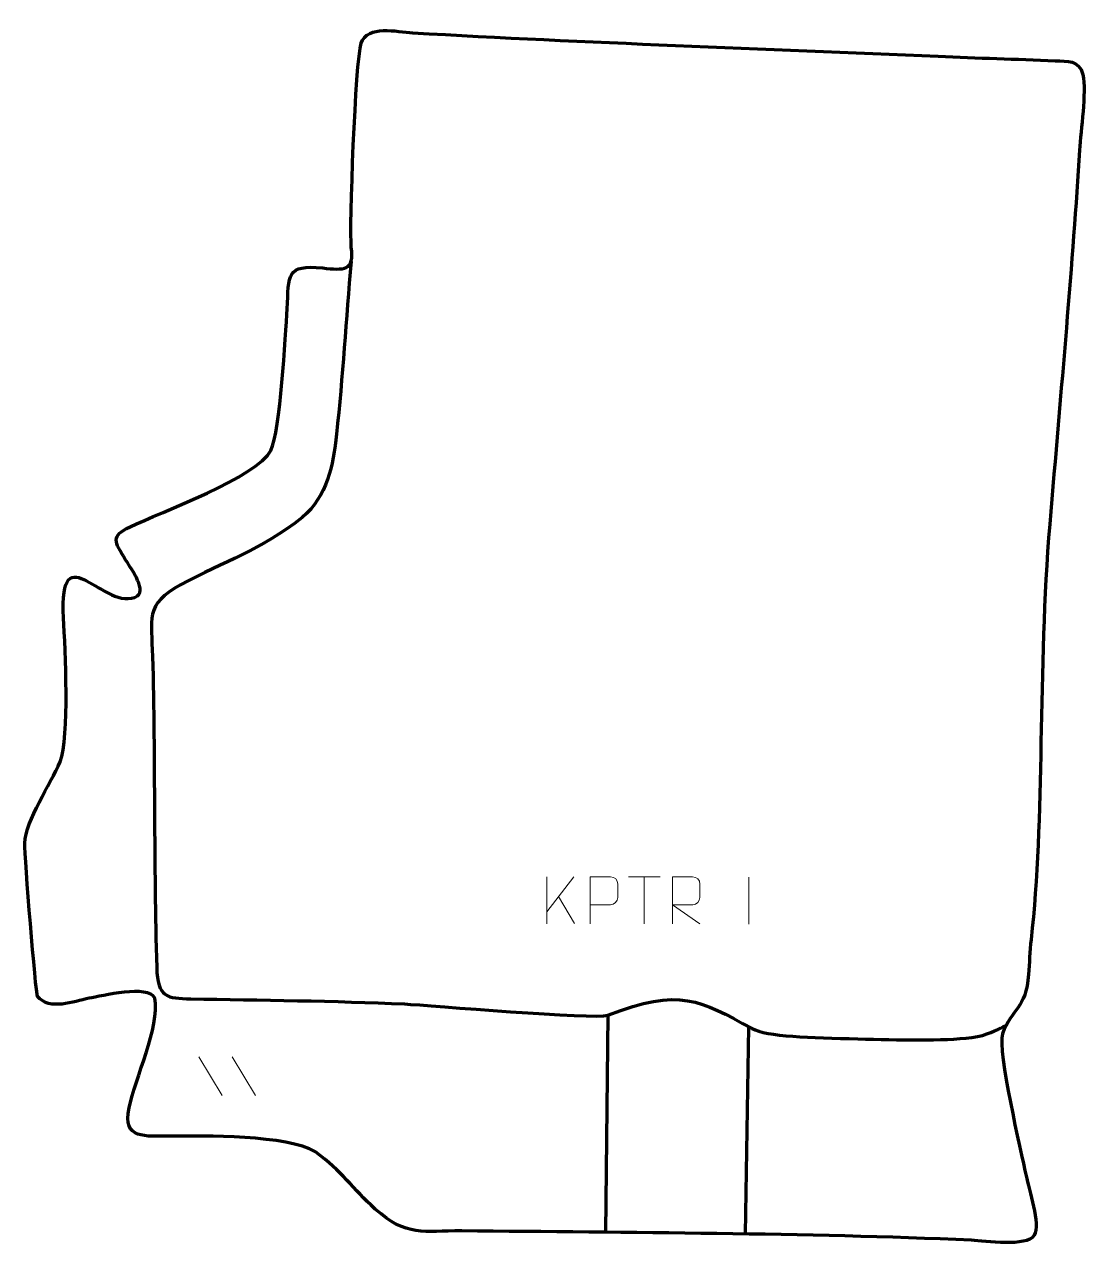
# Model space of a CAD drawing. Header units: millimetres. Extents: x -557 to 8, y 81 to 732.
import ezdxf

# ---------------------------------------------------------------- set-up
doc = ezdxf.new("R2010")
doc.units = ezdxf.units.MM
doc.header["$MEASUREMENT"] = 0
doc.layers.add('layer 2', color=7, linetype='Continuous')
doc.layers.add('layer 3', color=7, linetype='Continuous')

msp = doc.modelspace()

# ---------------------------------------------------------------- linework, layer by layer
at = {"layer": 'layer 2', "color": 140, "lineweight": 158}
msp.add_open_spline([(-382.9631, 605.7972), (-385.5094, 575.3242), (-387.4587, 544.384), (-390.6905, 514.0217), (-390.6905, 514.0217), (-392.49, 497.115), (-395.6066, 481.1855), (-408.9954, 469.5832), (-408.9954, 469.5832), (-431.2282, 452.2696), (-449.9653, 446.5487), (-473.7203, 433.8084), (-473.7203, 433.8084), (-492.8968, 423.5236), (-489.1436, 415.3527), (-488.5914, 395.8184), (-488.5914, 395.8184), (-487.1929, 340.6966), (-487.9718, 285.4131), (-486.3961, 230.39), (-486.3961, 230.39), (-485.9331, 214.2201), (-481.08, 213.924), (-468.1465, 213.6897), (-468.1465, 213.6897), (-431.7183, 213.0302), (-391.3434, 212.587), (-354.5686, 210.9236), (-354.5686, 210.9236), (-341.3989, 210.3279), (-253.2031, 202.4392), (-246.3591, 205.0341), (-246.3591, 205.0341), (-207.5936, 219.7387), (-197.5524, 213.0954), (-169.5634, 197.8441), (-169.5634, 197.8441), (-161.83, 193.6301), (-138.4495, 192.9306), (-113.2066, 192.379), (-113.2066, 192.379), (-91.4491, 191.9036), (-68.3074, 191.1296), (-52.609, 193.1092), (-52.609, 193.1092), (-44.4254, 194.1411), (-39.1359, 197.3591), (-36.1143, 198.7206), (-36.1143, 198.7206), (-36.1143, 198.7206), (-34.365, 199.5088), (-34.365, 199.5088)], degree=3, knots=[0, 0, 0, 0, 0.07142857, 0.07142857, 0.07142857, 0.07142857, 0.14285714, 0.14285714, 0.14285714, 0.14285714, 0.21428571, 0.21428571, 0.21428571, 0.21428571, 0.28571429, 0.28571429, 0.28571429, 0.28571429, 0.35714286, 0.35714286, 0.35714286, 0.35714286, 0.42857143, 0.42857143, 0.42857143, 0.42857143, 0.5, 0.5, 0.5, 0.5, 0.57142857, 0.57142857, 0.57142857, 0.57142857, 0.64285714, 0.64285714, 0.64285714, 0.64285714, 0.71428571, 0.71428571, 0.71428571, 0.71428571, 0.78571429, 0.78571429, 0.78571429, 0.78571429, 0.85714286, 0.85714286, 0.85714286, 0.85714286, 1, 1, 1, 1], dxfattribs=at)
for points in [[(-246.3591, 205.0341), (-246.3591, 205.0341), (-247.484, 89.5016), (-247.484, 89.5016)], [(-171.4544, 198.5523), (-171.4544, 198.5523), (-173.1909, 88.602), (-173.1909, 88.602)]]:
    msp.add_open_spline(points, degree=3, dxfattribs=at)
at = {"layer": 'layer 3', "color": 242, "lineweight": 158}
msp.add_open_spline([(-70.4374, 714.9964), (-163.5467, 719.1615), (-257.2273, 722.0525), (-350.1823, 727.4875), (-350.1823, 727.4875), (-358.619, 727.9808), (-374.1676, 731.892), (-377.5741, 721.903), (-377.5741, 721.903), (-380.5706, 713.1163), (-383.9755, 622.2494), (-382.8309, 613.499), (-382.8309, 613.499), (-381.1276, 600.4771), (-386.5669, 601.2623), (-398.0324, 602.3875), (-398.0324, 602.3875), (-417.7103, 604.3185), (-415.9429, 598.7897), (-416.9717, 580.6702), (-416.9717, 580.6702), (-417.8476, 566.3671), (-420.5907, 515.5754), (-425.6448, 505.3299), (-425.6448, 505.3299), (-432.6252, 491.1794), (-484.236, 472.4616), (-500.5835, 464.736), (-500.5835, 464.736), (-510.9251, 459.8488), (-508.9443, 456.8139), (-503.0898, 447.3575), (-503.0898, 447.3575), (-500.8724, 443.7759), (-491.8288, 431.6379), (-496.5829, 427.9632), (-496.5829, 427.9632), (-513.812, 418.1456), (-538.4899, 463.0935), (-535.9524, 416.212), (-535.9524, 416.212), (-535.0316, 399.2017), (-532.7498, 353.0951), (-537.8071, 339.6412), (-537.8071, 339.6412), (-542.8688, 328.0103), (-556.2396, 308.2441), (-556.5678, 296.5409), (-556.5678, 296.5409), (-556.7763, 289.1056), (-550.8062, 216.9144), (-549.8058, 214.9878), (-549.8058, 214.9878), (-543.1984, 207.0114), (-530.7292, 212.39), (-522.3088, 213.9438), (-522.3088, 213.9438), (-515.7121, 215.2053), (-490.895, 221.2807), (-487.3482, 214.0323), (-487.3482, 214.0323), (-484.7319, 198.4647), (-497.821, 171.6906), (-501.1312, 155.6089), (-501.1312, 155.6089), (-504.6444, 138.5408), (-492.356, 140.6831), (-479.4539, 140.684), (-479.4539, 140.684), (-461.1058, 140.6852), (-416.8555, 141.3724), (-401.9248, 132.2773), (-401.9248, 132.2773), (-387.6391, 122.0318), (-382.123, 112.6498), (-370.0624, 101.8453), (-370.0624, 101.8453), (-353.3763, 86.8971), (-344.465, 90.2362), (-324.0568, 90.2718), (-324.0568, 90.2718), (-234.6181, 89.2137), (-141.798, 89.1383), (-52.6983, 85.2749), (-52.6983, 85.2749), (-45.5305, 84.9641), (-23.2801, 81.3858), (-19.4469, 87.8848), (-19.4469, 87.8848), (-15.9534, 93.8078), (-22.2243, 112.2239), (-23.754, 119.5099), (-23.754, 119.5099), (-26.472, 132.3155), (-39.0392, 186.0423), (-36.3393, 195.0412), (-36.3393, 195.0412), (-31.2275, 208.7436), (-23.9134, 207.9642), (-22.3766, 226.6096), (-22.3766, 226.6096), (-21.8796, 232.6393), (-21.8551, 238.8913), (-21.1089, 245.2456), (-21.1089, 245.2456), (-13.6557, 308.7106), (-17.7569, 388.1088), (-11.1599, 466.1551), (-11.1599, 466.1551), (-5.1654, 537.0737), (1.1595, 607.1979), (4.6994, 665.0747), (4.6994, 665.0747), (5.367, 675.9895), (8.4455, 695.2584), (6.5016, 705.3379), (6.5016, 705.3379), (4.2889, 713.0588), (-1.5545, 712.3075), (-8.3054, 712.593), (-8.3054, 712.593), (-29.0131, 713.469), (-49.6836, 714.0432), (-70.4374, 714.9964)], degree=3, knots=[0, 0, 0, 0, 0.03125, 0.03125, 0.03125, 0.03125, 0.0625, 0.0625, 0.0625, 0.0625, 0.09375, 0.09375, 0.09375, 0.09375, 0.125, 0.125, 0.125, 0.125, 0.15625, 0.15625, 0.15625, 0.15625, 0.1875, 0.1875, 0.1875, 0.1875, 0.21875, 0.21875, 0.21875, 0.21875, 0.25, 0.25, 0.25, 0.25, 0.28125, 0.28125, 0.28125, 0.28125, 0.3125, 0.3125, 0.3125, 0.3125, 0.34375, 0.34375, 0.34375, 0.34375, 0.375, 0.375, 0.375, 0.375, 0.40625, 0.40625, 0.40625, 0.40625, 0.4375, 0.4375, 0.4375, 0.4375, 0.46875, 0.46875, 0.46875, 0.46875, 0.5, 0.5, 0.5, 0.5, 0.53125, 0.53125, 0.53125, 0.53125, 0.5625, 0.5625, 0.5625, 0.5625, 0.59375, 0.59375, 0.59375, 0.59375, 0.625, 0.625, 0.625, 0.625, 0.65625, 0.65625, 0.65625, 0.65625, 0.6875, 0.6875, 0.6875, 0.6875, 0.71875, 0.71875, 0.71875, 0.71875, 0.75, 0.75, 0.75, 0.75, 0.78125, 0.78125, 0.78125, 0.78125, 0.8125, 0.8125, 0.8125, 0.8125, 0.84375, 0.84375, 0.84375, 0.84375, 0.875, 0.875, 0.875, 0.875, 0.90625, 0.90625, 0.90625, 0.90625, 0.9375, 0.9375, 0.9375, 0.9375, 1, 1, 1, 1], dxfattribs=at)
at = {"layer": 'layer 3', "color": 250, "lineweight": 9}
for points in [[(-278.7226, 278.5603), (-278.7226, 278.5603), (-278.7226, 253.6067), (-278.7226, 253.6067)], [(-264.3464, 278.5603), (-264.3464, 278.5603), (-278.7226, 259.9206), (-278.7226, 259.9206)], [(-235.3893, 278.5079), (-235.3893, 278.5079), (-218.4021, 278.5079), (-218.4021, 278.5079)], [(-226.8955, 253.5779), (-226.8955, 253.5779), (-226.8955, 278.5314), (-226.8955, 278.5314)], [(-171.3637, 278.335), (-171.3637, 278.335), (-171.3637, 253.3609), (-171.3637, 253.3609)], [(-264.0211, 253.7025), (-264.0211, 253.7025), (-272.4916, 268.0161), (-272.4916, 268.0161)], [(-463.9315, 182.8777), (-463.9315, 182.8777), (-451.5672, 162.3334), (-451.5672, 162.3334)], [(-446.2016, 182.8777), (-446.2016, 182.8777), (-433.8373, 162.3334), (-433.8373, 162.3334)]]:
    msp.add_open_spline(points, degree=3, dxfattribs=at)
for points, knots in [([(-255.74, 253.5777), (-255.74, 253.5777), (-255.74, 278.5313), (-255.74, 278.5313), (-255.74, 278.5313), (-252.145, 278.5313), (-248.5497, 278.5313), (-244.9543, 278.5313), (-244.9543, 278.5313), (-242.6291, 278.4934), (-241.0717, 277.0033), (-241.0759, 274.6372), (-241.0759, 274.6372), (-241.0763, 272.6015), (-241.0763, 269.5422), (-241.0759, 267.5062), (-241.0759, 267.5062), (-241.0824, 265.6308), (-242.8946, 263.6889), (-244.9042, 263.6698), (-244.9042, 263.6698), (-244.9042, 263.6698), (-255.74, 263.6698), (-255.74, 263.6698)], [0, 0, 0, 0, 0.14285714, 0.14285714, 0.14285714, 0.14285714, 0.28571429, 0.28571429, 0.28571429, 0.28571429, 0.42857143, 0.42857143, 0.42857143, 0.42857143, 0.57142857, 0.57142857, 0.57142857, 0.57142857, 0.71428571, 0.71428571, 0.71428571, 0.71428571, 1, 1, 1, 1]), ([(-211.9873, 253.5816), (-211.9873, 253.5816), (-211.9873, 278.5351), (-211.9873, 278.5351), (-211.9873, 278.5351), (-208.3925, 278.5351), (-204.797, 278.5351), (-201.2018, 278.5351), (-201.2018, 278.5351), (-198.8765, 278.4974), (-197.3192, 277.0074), (-197.3233, 274.641), (-197.3233, 274.641), (-197.3237, 272.6055), (-197.3237, 269.5461), (-197.3233, 267.5101), (-197.3233, 267.5101), (-197.3298, 265.6346), (-199.1421, 263.6928), (-201.1516, 263.6737), (-201.1516, 263.6737), (-201.1516, 263.6737), (-211.9873, 263.6737), (-211.9873, 263.6737), (-211.9873, 263.6737), (-211.9873, 263.6737), (-197.3326, 253.5816), (-197.3326, 253.5816)], [0, 0, 0, 0, 0.125, 0.125, 0.125, 0.125, 0.25, 0.25, 0.25, 0.25, 0.375, 0.375, 0.375, 0.375, 0.5, 0.5, 0.5, 0.5, 0.625, 0.625, 0.625, 0.625, 0.75, 0.75, 0.75, 0.75, 1, 1, 1, 1])]:
    msp.add_open_spline(points, degree=3, knots=knots, dxfattribs=at)

doc.saveas('drawing.dxf')
